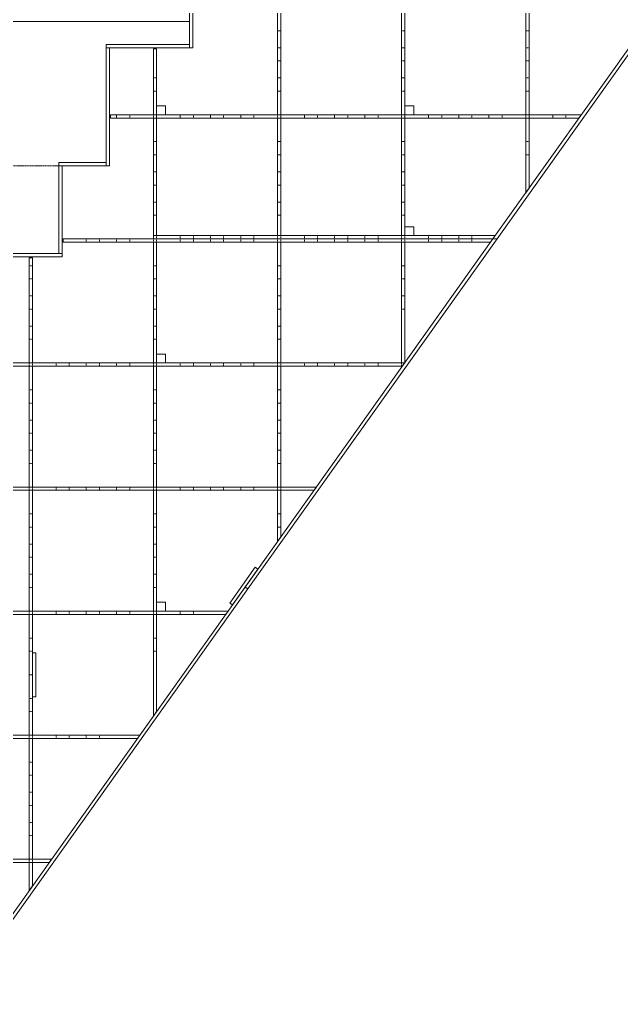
# Model space of a CAD drawing. Header units: millimetres. Extents: x -20225 to 19535, y -17853 to 10707.
# Drawn here: x -11256 to -8519, y -9531 to -5013 of the extents above; entities that cross this region are included whole.
import ezdxf

# ---------------------------------------------------------------- set-up
doc = ezdxf.new("R2010")
doc.units = ezdxf.units.MM
doc.linetypes.add('HIDDEN', pattern=[1.905, 1.27, -0.635])

msp = doc.modelspace()

# ---------------------------------------------------------------- linework, layer by layer
at = {"linetype": 'Continuous', "lineweight": 15}
for p, q in [((-9102.3, -6010.3), (-7494.7, -3750.3)), ((-9083.9, -6010.3), (-7476.3, -3750.3)), ((-10483, -4520.3), (-10483, -5140.3)), ((-10468, -5140.3), (-10468, -4520.3)), ((-10083, -4895.3), (-10083, -5445.3)), ((-10068, -5445.3), (-10068, -4895.3)), ((-9518, -4895.3), (-9518, -5445.3)), ((-9503, -5445.3), (-9503, -4895.3)), ((-8953, -4895.3), (-8953, -5445.3)), ((-8938, -5445.3), (-8938, -4895.3)), ((-11988, -5020.3), (-10483, -5020.3)), ((-10483, -5125.3), (-10863, -5125.3)), ((-10863, -5125.3), (-10863, -5140.3)), ((-10863, -5140.3), (-10863, -5677.4)), ((-10848, -5140.3), (-10863, -5140.3)), ((-10863, -5140.3), (-10483, -5140.3)), ((-10848, -5677.4), (-10848, -5140.3)), ((-10648, -5145.3), (-10633, -5145.3)), ((-10648, -5145.3), (-10648, -5445.3)), ((-10633, -5445.3), (-10633, -5145.3)), ((-10483, -5140.3), (-10483, -5125.3)), ((-10483, -5140.3), (-10468, -5140.3)), ((-10593, -5405.3), (-10633, -5405.3)), ((-10633, -5405.3), (-10633, -5445.3)), ((-10593, -5445.3), (-10593, -5405.3)), ((-9503, -5405.3), (-9503, -5445.3)), ((-9463, -5405.3), (-9503, -5405.3)), ((-9463, -5445.3), (-9463, -5405.3)), ((-8700.4, -5445.3), (-10843, -5445.3)), ((-10843, -5460.3), (-10843, -5445.3)), ((-10843, -5460.3), (-8711.1, -5460.3)), ((-10633, -5445.3), (-10648, -5445.3)), ((-10648, -5460.3), (-10633, -5460.3)), ((-10648, -5460.3), (-10648, -5995.3)), ((-10633, -5445.3), (-10593, -5445.3)), ((-10633, -5995.3), (-10633, -5460.3)), ((-10068, -5445.3), (-10083, -5445.3)), ((-10083, -5460.3), (-10068, -5460.3)), ((-10083, -5460.3), (-10083, -5995.3)), ((-10068, -5995.3), (-10068, -5460.3)), ((-9518, -5445.3), (-9503, -5445.3)), ((-9503, -5460.3), (-9518, -5460.3)), ((-9518, -5460.3), (-9518, -5995.3)), ((-9503, -5445.3), (-9463, -5445.3)), ((-9503, -5995.3), (-9503, -5460.3)), ((-8953, -5445.3), (-8938, -5445.3)), ((-8938, -5460.3), (-8953, -5460.3)), ((-8953, -5460.3), (-8953, -5800.4)), ((-8938, -5779.3), (-8938, -5460.3)), ((-8711.1, -5460.3), (-8700.4, -5445.3)), ((-10863, -5662.4), (-11078, -5662.4)), ((-11078, -5662.4), (-11078, -5677.4)), ((-11078, -5677.4), (-11078, -6077.4)), ((-11063, -5677.4), (-11078, -5677.4)), ((-11078, -5677.4), (-10863, -5677.4)), ((-11063, -6077.4), (-11063, -5677.4)), ((-10863, -5677.4), (-10863, -5662.4)), ((-10863, -5677.4), (-10848, -5677.4)), ((-8953, -5800.4), (-8938, -5779.3)), ((-9503, -5955.3), (-9503, -5995.3)), ((-9463, -5955.3), (-9503, -5955.3)), ((-9463, -5995.3), (-9463, -5955.3)), ((-9091.6, -5995.3), (-10648, -5995.3)), ((-10648, -5995.3), (-10648, -6010.3)), ((-10648, -5995.3), (-10633, -5995.3)), ((-10068, -5995.3), (-10083, -5995.3)), ((-9503, -5995.3), (-9518, -5995.3)), ((-9503, -5995.3), (-9463, -5995.3)), ((-9102.3, -6010.3), (-9091.6, -5995.3)), ((-9102.3, -6010.3), (-11058, -6010.3)), ((-11058, -6025.3), (-11058, -6010.3)), ((-11058, -6025.3), (-9113, -6025.3)), ((-10648, -6010.3), (-9102.3, -6010.3)), ((-10648, -6025.3), (-10633, -6025.3)), ((-10648, -6025.3), (-10648, -6575.3)), ((-10633, -6575.3), (-10633, -6025.3)), ((-10230, -7595.7), (-9102.3, -6010.3)), ((-10217.8, -7604.4), (-9083.9, -6010.3)), ((-10083, -6025.3), (-10068, -6025.3)), ((-10083, -6025.3), (-10083, -6575.3)), ((-10068, -6575.3), (-10068, -6025.3)), ((-9518, -6025.3), (-9518, -6575.3)), ((-9503, -6025.3), (-9518, -6025.3)), ((-9503, -6573.6), (-9503, -6025.3)), ((-9113, -6025.3), (-9102.3, -6010.3)), ((-9102.3, -6010.3), (-9083.9, -6010.3)), ((-11063, -6077.4), (-11988, -6077.4)), ((-11988, -6092.4), (-11063, -6092.4)), ((-11198, -6097.4), (-11213, -6097.4)), ((-11213, -6097.4), (-11213, -6575.3)), ((-11198, -6575.3), (-11198, -6097.4)), ((-11078, -6077.4), (-11063, -6077.4)), ((-11063, -6092.4), (-11063, -6077.4)), ((-10633, -6535.3), (-10633, -6575.3)), ((-10593, -6535.3), (-10633, -6535.3)), ((-10593, -6575.3), (-10593, -6535.3)), ((-9504.2, -6575.3), (-11826.7, -6575.3)), ((-11826.7, -6590.3), (-9514.9, -6590.3)), ((-11198, -6575.3), (-11213, -6575.3)), ((-11213, -6590.3), (-11213, -7140.3)), ((-11213, -6590.3), (-11198, -6590.3)), ((-11198, -7140.3), (-11198, -6590.3)), ((-10633, -6575.3), (-10648, -6575.3)), ((-10648, -6590.3), (-10648, -7140.3)), ((-10648, -6590.3), (-10633, -6590.3)), ((-10633, -6575.3), (-10593, -6575.3)), ((-10633, -7140.3), (-10633, -6590.3)), ((-10068, -6575.3), (-10083, -6575.3)), ((-10083, -6590.3), (-10068, -6590.3)), ((-10083, -6590.3), (-10083, -7140.3)), ((-10068, -7140.3), (-10068, -6590.3)), ((-9504.2, -6575.3), (-9518, -6575.3)), ((-9518, -6590.3), (-9518, -6594.7)), ((-9514.9, -6590.3), (-9518, -6590.3)), ((-9518, -6594.7), (-9514.9, -6590.3)), ((-9514.9, -6590.3), (-9504.2, -6575.3)), ((-9504.2, -6575.3), (-9503, -6573.6)), ((-9906.1, -7140.3), (-12618, -7140.3)), ((-12618, -7155.3), (-9916.8, -7155.3)), ((-11198, -7140.3), (-11213, -7140.3)), ((-11213, -7155.3), (-11213, -7705.3)), ((-11213, -7155.3), (-11198, -7155.3)), ((-11198, -7705.3), (-11198, -7155.3)), ((-10633, -7140.3), (-10648, -7140.3)), ((-10648, -7155.3), (-10648, -7705.3)), ((-10648, -7155.3), (-10633, -7155.3)), ((-10633, -7705.3), (-10633, -7155.3)), ((-10068, -7140.3), (-10083, -7140.3)), ((-10083, -7155.3), (-10083, -7389)), ((-10083, -7155.3), (-10068, -7155.3)), ((-10068, -7367.9), (-10068, -7155.3)), ((-9916.8, -7155.3), (-9906.1, -7140.3)), ((-10083, -7389), (-10068, -7367.9)), ((-10184.3, -7505.5), (-10300.2, -7668.5)), ((-10288, -7677.1), (-10172.1, -7514.2)), ((-10172.1, -7514.2), (-10184.3, -7505.5)), ((-11600.8, -9522.7), (-10230, -7595.7)), ((-11588.5, -9531.4), (-10217.8, -7604.4)), ((-10217.8, -7604.4), (-10230, -7595.7)), ((-10593, -7665.3), (-10633, -7665.3)), ((-10633, -7665.3), (-10633, -7705.3)), ((-10593, -7705.3), (-10593, -7665.3)), ((-10300.2, -7668.5), (-10288, -7677.1)), ((-10308, -7705.3), (-13183, -7705.3)), ((-13183, -7720.3), (-10318.7, -7720.3)), ((-11198, -7705.3), (-11213, -7705.3)), ((-11213, -7720.3), (-11213, -7995.3)), ((-11213, -7720.3), (-11198, -7720.3)), ((-11198, -7995.3), (-11198, -7720.3)), ((-10633, -7705.3), (-10648, -7705.3)), ((-10648, -7720.3), (-10648, -8183.3)), ((-10648, -7720.3), (-10633, -7720.3)), ((-10633, -7705.3), (-10593, -7705.3)), ((-10633, -8162.2), (-10633, -7720.3)), ((-10318.7, -7720.3), (-10308, -7705.3)), ((-11183, -7895.3), (-11198, -7895.3)), ((-11198, -7895.3), (-11198, -8095.3)), ((-11183, -8095.3), (-11183, -7895.3)), ((-11198, -7995.3), (-11213, -7995.3)), ((-11213, -7995.3), (-11213, -8270.3)), ((-11198, -8270.3), (-11198, -7995.3)), ((-11198, -8095.3), (-11183, -8095.3)), ((-10648, -8183.3), (-10633, -8162.2)), ((-10709.9, -8270.3), (-13183, -8270.3)), ((-13183, -8285.3), (-10720.6, -8285.3)), ((-11198, -8270.3), (-11213, -8270.3)), ((-11213, -8285.3), (-11198, -8285.3)), ((-11213, -8285.3), (-11213, -8835.3)), ((-11198, -8835.3), (-11198, -8285.3)), ((-10720.6, -8285.3), (-10709.9, -8270.3)), ((-11111.8, -8835.3), (-13183, -8835.3)), ((-13183, -8850.3), (-11122.5, -8850.3)), ((-11198, -8835.3), (-11213, -8835.3)), ((-11213, -8850.3), (-11213, -8977.6)), ((-11213, -8850.3), (-11198, -8850.3)), ((-11198, -8956.5), (-11198, -8850.3)), ((-11122.5, -8850.3), (-11111.8, -8835.3)), ((-11213, -8977.6), (-11198, -8956.5))]:
    msp.add_line(p, q, dxfattribs=at)
at = {"linetype": 'HIDDEN', "lineweight": 0}
for p, q in [((-10083, -5062.8), (-10068, -5062.8)), ((-9518, -5062.8), (-9503, -5062.8)), ((-8953, -5062.8), (-8938, -5062.8)), ((-10068, -5140.3), (-10083, -5140.3)), ((-9503, -5140.3), (-9518, -5140.3)), ((-8938, -5140.3), (-8953, -5140.3)), ((-10083, -5200.3), (-10068, -5200.3)), ((-9518, -5200.3), (-9503, -5200.3)), ((-8953, -5200.3), (-8938, -5200.3)), ((-10633, -5277.8), (-10648, -5277.8)), ((-10068, -5277.8), (-10083, -5277.8)), ((-9503, -5277.8), (-9518, -5277.8)), ((-8938, -5277.8), (-8953, -5277.8)), ((-10648, -5337.8), (-10633, -5337.8)), ((-10083, -5337.8), (-10068, -5337.8)), ((-9518, -5337.8), (-9503, -5337.8)), ((-8953, -5337.8), (-8938, -5337.8)), ((-10815.5, -5445.3), (-10815.5, -5460.3)), ((-10755.5, -5460.3), (-10755.5, -5445.3)), ((-10648, -5460.3), (-10648, -5445.3)), ((-10633, -5445.3), (-10633, -5460.3)), ((-10525.5, -5445.3), (-10525.5, -5460.3)), ((-10465.5, -5460.3), (-10465.5, -5445.3)), ((-10388, -5445.3), (-10388, -5460.3)), ((-10328, -5460.3), (-10328, -5445.3)), ((-10250.5, -5445.3), (-10250.5, -5460.3)), ((-10190.5, -5460.3), (-10190.5, -5445.3)), ((-10083, -5460.3), (-10083, -5445.3)), ((-10068, -5445.3), (-10068, -5460.3)), ((-9960.5, -5445.3), (-9960.5, -5460.3)), ((-9900.5, -5460.3), (-9900.5, -5445.3)), ((-9823, -5445.3), (-9823, -5460.3)), ((-9763, -5460.3), (-9763, -5445.3)), ((-9685.5, -5445.3), (-9685.5, -5460.3)), ((-9625.5, -5460.3), (-9625.5, -5445.3)), ((-9518, -5460.3), (-9518, -5445.3)), ((-9503, -5445.3), (-9503, -5460.3)), ((-9395.5, -5445.3), (-9395.5, -5460.3)), ((-9335.5, -5460.3), (-9335.5, -5445.3)), ((-9258, -5445.3), (-9258, -5460.3)), ((-9198, -5460.3), (-9198, -5445.3)), ((-9120.5, -5445.3), (-9120.5, -5460.3)), ((-9060.5, -5460.3), (-9060.5, -5445.3)), ((-8953, -5460.3), (-8953, -5445.3)), ((-8938, -5445.3), (-8938, -5460.3)), ((-8830.5, -5445.3), (-8830.5, -5460.3)), ((-8770.5, -5460.3), (-8770.5, -5445.3)), ((-10633, -5567.8), (-10648, -5567.8)), ((-10068, -5567.8), (-10083, -5567.8)), ((-9503, -5567.8), (-9518, -5567.8)), ((-8938, -5567.8), (-8953, -5567.8)), ((-10648, -5627.8), (-10633, -5627.8)), ((-10083, -5627.8), (-10068, -5627.8)), ((-9518, -5627.8), (-9503, -5627.8)), ((-8953, -5627.8), (-8938, -5627.8)), ((-11078, -5677.4), (-12003, -5677.4)), ((-10633, -5705.3), (-10648, -5705.3)), ((-10068, -5705.3), (-10083, -5705.3)), ((-9503, -5705.3), (-9518, -5705.3)), ((-10648, -5765.3), (-10633, -5765.3)), ((-10083, -5765.3), (-10068, -5765.3)), ((-9518, -5765.3), (-9503, -5765.3)), ((-10633, -5842.8), (-10648, -5842.8)), ((-10068, -5842.8), (-10083, -5842.8)), ((-9503, -5842.8), (-9518, -5842.8)), ((-10648, -5902.8), (-10633, -5902.8)), ((-10083, -5902.8), (-10068, -5902.8)), ((-9518, -5902.8), (-9503, -5902.8)), ((-10633, -5995.3), (-10633, -6010.3)), ((-10525.5, -5995.3), (-10525.5, -6010.3)), ((-10465.5, -6010.3), (-10465.5, -5995.3)), ((-10388, -5995.3), (-10388, -6010.3)), ((-10328, -6010.3), (-10328, -5995.3)), ((-10250.5, -5995.3), (-10250.5, -6010.3)), ((-10190.5, -6010.3), (-10190.5, -5995.3)), ((-10083, -6010.3), (-10083, -5995.3)), ((-10068, -5995.3), (-10068, -6010.3)), ((-9960.5, -5995.3), (-9960.5, -6010.3)), ((-9900.5, -6010.3), (-9900.5, -5995.3)), ((-9823, -5995.3), (-9823, -6010.3)), ((-9763, -6010.3), (-9763, -5995.3)), ((-9685.5, -5995.3), (-9685.5, -6010.3)), ((-9625.5, -6010.3), (-9625.5, -5995.3)), ((-9518, -6010.3), (-9518, -5995.3)), ((-9503, -5995.3), (-9503, -6010.3)), ((-9395.5, -5995.3), (-9395.5, -6010.3)), ((-9335.5, -6010.3), (-9335.5, -5995.3)), ((-9258, -5995.3), (-9258, -6010.3)), ((-9198, -6010.3), (-9198, -5995.3)), ((-10953, -6010.3), (-10953, -6025.3)), ((-10893, -6025.3), (-10893, -6010.3)), ((-10815.5, -6010.3), (-10815.5, -6025.3)), ((-10755.5, -6025.3), (-10755.5, -6010.3)), ((-10648, -6025.3), (-10648, -6010.3)), ((-10633, -6010.3), (-10633, -6025.3)), ((-10525.5, -6010.3), (-10525.5, -6025.3)), ((-10465.5, -6025.3), (-10465.5, -6010.3)), ((-10388, -6010.3), (-10388, -6025.3)), ((-10328, -6025.3), (-10328, -6010.3)), ((-10250.5, -6010.3), (-10250.5, -6025.3)), ((-10190.5, -6025.3), (-10190.5, -6010.3)), ((-10083, -6025.3), (-10083, -6010.3)), ((-10068, -6010.3), (-10068, -6025.3)), ((-9960.5, -6010.3), (-9960.5, -6025.3)), ((-9900.5, -6025.3), (-9900.5, -6010.3)), ((-9823, -6010.3), (-9823, -6025.3)), ((-9763, -6025.3), (-9763, -6010.3)), ((-9685.5, -6010.3), (-9685.5, -6025.3)), ((-9625.5, -6025.3), (-9625.5, -6010.3)), ((-9518, -6025.3), (-9518, -6010.3)), ((-9503, -6010.3), (-9503, -6025.3)), ((-9395.5, -6010.3), (-9395.5, -6025.3)), ((-9335.5, -6025.3), (-9335.5, -6010.3)), ((-9258, -6010.3), (-9258, -6025.3)), ((-9198, -6025.3), (-9198, -6010.3)), ((-11198, -6132.8), (-11213, -6132.8)), ((-10633, -6132.8), (-10648, -6132.8)), ((-10068, -6132.8), (-10083, -6132.8)), ((-9503, -6132.8), (-9518, -6132.8)), ((-11213, -6192.8), (-11198, -6192.8)), ((-10648, -6192.8), (-10633, -6192.8)), ((-10083, -6192.8), (-10068, -6192.8)), ((-9518, -6192.8), (-9503, -6192.8)), ((-11198, -6270.3), (-11213, -6270.3)), ((-10633, -6270.3), (-10648, -6270.3)), ((-10068, -6270.3), (-10083, -6270.3)), ((-9503, -6270.3), (-9518, -6270.3)), ((-11213, -6330.3), (-11198, -6330.3)), ((-10648, -6330.3), (-10633, -6330.3)), ((-10083, -6330.3), (-10068, -6330.3)), ((-9518, -6330.3), (-9503, -6330.3)), ((-11198, -6407.8), (-11213, -6407.8)), ((-10633, -6407.8), (-10648, -6407.8)), ((-10068, -6407.8), (-10083, -6407.8)), ((-11213, -6467.8), (-11198, -6467.8)), ((-10648, -6467.8), (-10633, -6467.8)), ((-10083, -6467.8), (-10068, -6467.8)), ((-11213, -6590.3), (-11213, -6575.3)), ((-11198, -6575.3), (-11198, -6590.3)), ((-11090.5, -6575.3), (-11090.5, -6590.3)), ((-11030.5, -6590.3), (-11030.5, -6575.3)), ((-10953, -6575.3), (-10953, -6590.3)), ((-10893, -6590.3), (-10893, -6575.3)), ((-10815.5, -6575.3), (-10815.5, -6590.3)), ((-10755.5, -6590.3), (-10755.5, -6575.3)), ((-10648, -6590.3), (-10648, -6575.3)), ((-10633, -6575.3), (-10633, -6590.3)), ((-10525.5, -6575.3), (-10525.5, -6590.3)), ((-10465.5, -6590.3), (-10465.5, -6575.3)), ((-10388, -6575.3), (-10388, -6590.3)), ((-10328, -6590.3), (-10328, -6575.3)), ((-10250.5, -6575.3), (-10250.5, -6590.3)), ((-10190.5, -6590.3), (-10190.5, -6575.3)), ((-10083, -6590.3), (-10083, -6575.3)), ((-10068, -6575.3), (-10068, -6590.3)), ((-9960.5, -6575.3), (-9960.5, -6590.3)), ((-9900.5, -6590.3), (-9900.5, -6575.3)), ((-9823, -6575.3), (-9823, -6590.3)), ((-9763, -6590.3), (-9763, -6575.3)), ((-9685.5, -6575.3), (-9685.5, -6590.3)), ((-9625.5, -6590.3), (-9625.5, -6575.3)), ((-9518, -6590.3), (-9518, -6575.3)), ((-11198, -6697.8), (-11213, -6697.8)), ((-10633, -6697.8), (-10648, -6697.8)), ((-10068, -6697.8), (-10083, -6697.8)), ((-11213, -6757.8), (-11198, -6757.8)), ((-10648, -6757.8), (-10633, -6757.8)), ((-10083, -6757.8), (-10068, -6757.8)), ((-11198, -6835.3), (-11213, -6835.3)), ((-10633, -6835.3), (-10648, -6835.3)), ((-10068, -6835.3), (-10083, -6835.3)), ((-11213, -6895.3), (-11198, -6895.3)), ((-10648, -6895.3), (-10633, -6895.3)), ((-10083, -6895.3), (-10068, -6895.3)), ((-11198, -6972.8), (-11213, -6972.8)), ((-10633, -6972.8), (-10648, -6972.8)), ((-10068, -6972.8), (-10083, -6972.8)), ((-11213, -7032.8), (-11198, -7032.8)), ((-10648, -7032.8), (-10633, -7032.8)), ((-10083, -7032.8), (-10068, -7032.8)), ((-11213, -7155.3), (-11213, -7140.3)), ((-11198, -7140.3), (-11198, -7155.3)), ((-11090.5, -7140.3), (-11090.5, -7155.3)), ((-11030.5, -7155.3), (-11030.5, -7140.3)), ((-10953, -7140.3), (-10953, -7155.3)), ((-10893, -7155.3), (-10893, -7140.3)), ((-10815.5, -7140.3), (-10815.5, -7155.3)), ((-10755.5, -7155.3), (-10755.5, -7140.3)), ((-10648, -7155.3), (-10648, -7140.3)), ((-10633, -7140.3), (-10633, -7155.3)), ((-10525.5, -7140.3), (-10525.5, -7155.3)), ((-10465.5, -7155.3), (-10465.5, -7140.3)), ((-10388, -7140.3), (-10388, -7155.3)), ((-10328, -7155.3), (-10328, -7140.3)), ((-10250.5, -7140.3), (-10250.5, -7155.3)), ((-10190.5, -7155.3), (-10190.5, -7140.3)), ((-10083, -7155.3), (-10083, -7140.3)), ((-10068, -7140.3), (-10068, -7155.3)), ((-11198, -7262.8), (-11213, -7262.8)), ((-10633, -7262.8), (-10648, -7262.8)), ((-10068, -7262.8), (-10083, -7262.8)), ((-11213, -7322.8), (-11198, -7322.8)), ((-10648, -7322.8), (-10633, -7322.8)), ((-10083, -7322.8), (-10068, -7322.8)), ((-11198, -7400.3), (-11213, -7400.3)), ((-10633, -7400.3), (-10648, -7400.3)), ((-11213, -7460.3), (-11198, -7460.3)), ((-10648, -7460.3), (-10633, -7460.3)), ((-11198, -7537.8), (-11213, -7537.8)), ((-10633, -7537.8), (-10648, -7537.8)), ((-11213, -7597.8), (-11198, -7597.8)), ((-10648, -7597.8), (-10633, -7597.8)), ((-11213, -7720.3), (-11213, -7705.3)), ((-11198, -7705.3), (-11198, -7720.3)), ((-11090.5, -7705.3), (-11090.5, -7720.3)), ((-11030.5, -7720.3), (-11030.5, -7705.3)), ((-10953, -7705.3), (-10953, -7720.3)), ((-10893, -7720.3), (-10893, -7705.3)), ((-10815.5, -7705.3), (-10815.5, -7720.3)), ((-10755.5, -7720.3), (-10755.5, -7705.3)), ((-10648, -7720.3), (-10648, -7705.3)), ((-10633, -7705.3), (-10633, -7720.3)), ((-10525.5, -7705.3), (-10525.5, -7720.3)), ((-10465.5, -7720.3), (-10465.5, -7705.3)), ((-11198, -7827.8), (-11213, -7827.8)), ((-10633, -7827.8), (-10648, -7827.8)), ((-11213, -7887.8), (-11198, -7887.8)), ((-10648, -7887.8), (-10633, -7887.8)), ((-11198, -8102.8), (-11213, -8102.8)), ((-11213, -8162.8), (-11198, -8162.8)), ((-11213, -8285.3), (-11213, -8270.3)), ((-11198, -8270.3), (-11198, -8285.3)), ((-11090.5, -8270.3), (-11090.5, -8285.3)), ((-11030.5, -8285.3), (-11030.5, -8270.3)), ((-10953, -8270.3), (-10953, -8285.3)), ((-10893, -8285.3), (-10893, -8270.3)), ((-11198, -8392.8), (-11213, -8392.8)), ((-11213, -8452.8), (-11198, -8452.8)), ((-11198, -8530.3), (-11213, -8530.3)), ((-11213, -8590.3), (-11198, -8590.3)), ((-11198, -8667.8), (-11213, -8667.8)), ((-11213, -8727.8), (-11198, -8727.8)), ((-11213, -8850.3), (-11213, -8835.3)), ((-11198, -8835.3), (-11198, -8850.3))]:
    msp.add_line(p, q, dxfattribs=at)

doc.saveas('drawing.dxf')
